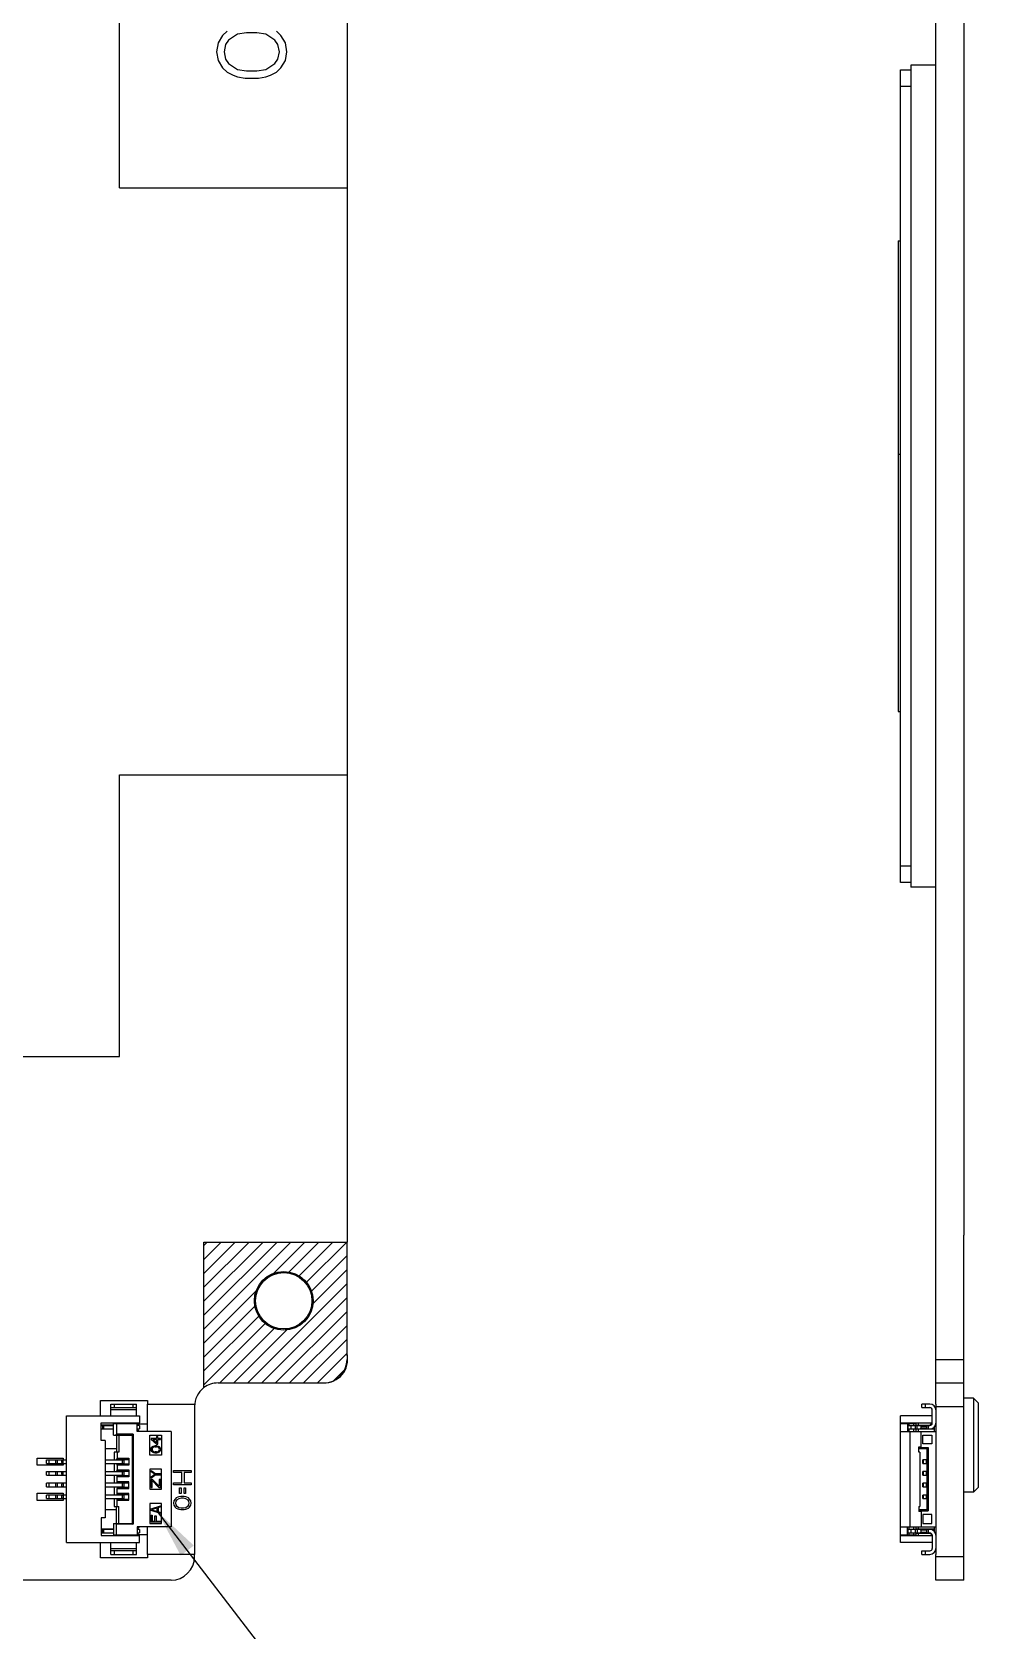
# Model space of a CAD drawing. Header units: millimetres. Extents: x 0 to 420, y 0 to 297.
# Drawn here: x 153.5 to 193.8, y 104.5 to 172.6 of the extents above; entities that cross this region are included whole.
import ezdxf

# ---------------------------------------------------------------- set-up
doc = ezdxf.new("R2010")
doc.units = ezdxf.units.MM
doc.header["$LTSCALE"] = 23.1
doc.layers.get('0').update_dxf_attribs({"linetype": 'CONTINUOUS'})
doc.layers.add('ASSEM_MEM', color=7, linetype='CONTINUOUS')
doc.styles.get("Standard").update_dxf_attribs({"font": 'txt', "width": 0.8})
doc.dimstyles.get("Standard").update_dxf_attribs({"dimtxt": 3, "dimasz": 2.1, "dimexe": 2, "dimexo": 1, "dimtad": 1, "dimzin": 0, "dimdsep": 46, "dimtxsty": 'STANDARD', "dimblk": '_FILLED', "dimblk1": '_FILLED', "dimblk2": '_FILLED', "dimcen": 0.09, "dimazin": 0, "dimtol": 1, "dimtp": 0.01, "dimtm": 0.01, "dimtfac": 1, "dimtofl": 0, "dimtmove": 0, "dimatfit": 3, "dimldrblk": '_FILLED', "dimfxl": 1, "dimtolj": 1, "dimtzin": 0, "dimarcsym": 0})

# ---------------------------------------------------------------- blocks, each defined once
blk = doc.blocks.new('_FILLED')
at = {"color": 0, "linetype": 'BYBLOCK'}
blk.add_solid([(0, 0), (-1, 0.167), (-1, -0.167)], dxfattribs=at)

msp = doc.modelspace()

# ---------------------------------------------------------------- linework, layer by layer
at = {"layer": 'ASSEM_MEM', "color": 7, "linetype": 'CONTINUOUS'}
for p, q in [((192.021, 121.042), (192.021, 200.942)), ((193.221, 182.642), (193.221, 121.342)), ((166.945, 177.167), (166.945, 121.042)), ((190.511, 136.362), (190.511, 170.962)), ((190.511, 170.962), (190.961, 170.962)), ((190.961, 171.162), (190.961, 136.162)), ((192.021, 171.162), (190.961, 171.162)), ((190.421, 163.682), (190.421, 143.642)), ((190.421, 163.682), (190.511, 163.682)), ((190.421, 154.602), (190.511, 154.602)), ((190.421, 143.642), (190.511, 143.642)), ((190.961, 136.362), (190.511, 136.362)), ((192.021, 136.162), (190.961, 136.162)), ((166.945, 116.242), (166.945, 116.042)), ((192.021, 115.042), (193.221, 115.042)), ((193.221, 114.142), (193.221, 115.042)), ((192.021, 114.142), (192.021, 114.842)), ((193.621, 114.392), (193.221, 114.392)), ((193.821, 114.192), (193.621, 114.392)), ((193.621, 114.392), (193.621, 110.392)), ((156.875, 114.142), (157.975, 114.142)), ((156.875, 113.642), (156.875, 114.142)), ((156.875, 113.992), (157.975, 113.992)), ((157.975, 113.642), (157.975, 114.142)), ((191.771, 114.142), (191.421, 114.142)), ((191.421, 113.992), (191.421, 114.142)), ((191.421, 113.992), (191.771, 113.992)), ((191.871, 113.332), (191.871, 113.892)), ((193.821, 114.192), (193.821, 110.592)), ((154.995, 113.642), (158.095, 113.642)), ((154.995, 108.242), (154.995, 113.642)), ((156.475, 113.342), (158.095, 113.342)), ((156.475, 112.592), (156.475, 113.342)), ((156.995, 113.242), (156.475, 113.242)), ((156.475, 113.232), (156.995, 113.232)), ((156.475, 113.082), (156.995, 113.082)), ((156.995, 113.072), (156.475, 113.072)), ((156.645, 113.242), (156.645, 113.232)), ((156.645, 113.082), (156.645, 113.072)), ((156.875, 113.242), (156.875, 113.232)), ((156.995, 113.312), (157.995, 113.312)), ((156.995, 112.822), (156.995, 113.312)), ((157.123, 113.312), (157.123, 112.862)), ((158.095, 113.342), (157.995, 113.242)), ((157.995, 112.972), (157.995, 113.312)), ((158.095, 113.232), (157.995, 113.232)), ((157.995, 113.082), (158.095, 113.082)), ((157.995, 113.072), (158.095, 112.972)), ((158.095, 113.642), (158.095, 113.342)), ((158.095, 113.232), (158.095, 113.082)), ((191.871, 113.642), (190.521, 113.642)), ((190.521, 108.242), (190.521, 113.642)), ((190.521, 113.342), (191.871, 113.342)), ((190.521, 113.312), (191.171, 113.312)), ((190.821, 113.312), (190.821, 112.972)), ((190.851, 113.232), (191.771, 113.232)), ((190.851, 113.082), (190.851, 113.232)), ((190.851, 113.082), (191.951, 113.082)), ((191.171, 113.312), (191.171, 113.232)), ((191.171, 113.242), (191.781, 113.242)), ((191.171, 113.082), (191.171, 112.972)), ((191.971, 113.072), (191.171, 113.072)), ((191.221, 113.242), (191.221, 113.232)), ((191.221, 113.082), (191.221, 113.072)), ((191.271, 113.342), (191.271, 113.242)), ((191.271, 113.072), (191.271, 112.972)), ((191.377, 113.197), (191.641, 113.197)), ((191.377, 113.197), (191.377, 113.117)), ((191.641, 113.117), (191.377, 113.117)), ((191.641, 113.072), (191.641, 113.242)), ((191.78, 113.082), (191.78, 113.072)), ((191.781, 113.242), (191.871, 113.342)), ((191.871, 113.082), (191.871, 113.072)), ((191.901, 113.082), (191.901, 113.12)), ((191.951, 113.161), (191.951, 113.082)), ((191.971, 112.972), (191.971, 113.183)), ((156.645, 112.592), (156.475, 112.592)), ((156.645, 112.592), (156.645, 109.292)), ((156.995, 112.822), (157.795, 112.822)), ((157.123, 112.862), (157.083, 112.822)), ((157.835, 112.862), (157.123, 112.862)), ((157.125, 112.822), (157.125, 112.097)), ((157.214, 112.822), (157.214, 112.097)), ((157.795, 112.822), (157.835, 112.862)), ((157.795, 112.822), (157.795, 109.062)), ((157.835, 112.862), (157.835, 109.022)), ((159.445, 112.972), (157.995, 112.972)), ((158.545, 112.822), (159.045, 112.822)), ((158.545, 111.972), (158.545, 112.822)), ((158.825, 112.679), (158.595, 112.679)), ((158.595, 112.679), (158.595, 112.629)), ((158.825, 112.429), (158.595, 112.629)), ((158.603, 112.262), (158.629, 112.304)), ((158.629, 112.304), (158.654, 112.329)), ((158.654, 112.329), (158.688, 112.345)), ((158.663, 112.629), (158.825, 112.629)), ((158.663, 112.629), (158.825, 112.487)), ((158.714, 112.312), (158.663, 112.279)), ((158.688, 112.345), (158.714, 112.354)), ((158.714, 112.354), (158.756, 112.362)), ((158.765, 112.32), (158.714, 112.312)), ((158.833, 112.362), (158.756, 112.362)), ((158.765, 112.32), (158.825, 112.32)), ((158.876, 112.762), (158.825, 112.762)), ((158.825, 112.762), (158.825, 112.679)), ((158.825, 112.629), (158.825, 112.487)), ((158.825, 112.429), (158.876, 112.429)), ((158.876, 112.312), (158.825, 112.32)), ((158.833, 112.362), (158.876, 112.354)), ((158.876, 112.679), (158.876, 112.762)), ((158.995, 112.679), (158.876, 112.679)), ((158.876, 112.629), (158.995, 112.629)), ((158.876, 112.429), (158.876, 112.629)), ((158.876, 112.354), (158.901, 112.345)), ((158.927, 112.279), (158.876, 112.312)), ((158.901, 112.345), (158.935, 112.329)), ((158.935, 112.329), (158.961, 112.304)), ((158.961, 112.304), (158.986, 112.262)), ((158.995, 112.629), (158.995, 112.679)), ((159.045, 112.822), (159.045, 111.972)), ((159.445, 112.972), (159.445, 108.912)), ((190.521, 112.972), (192.021, 112.972)), ((190.921, 112.972), (190.921, 108.912)), ((191.301, 112.322), (191.391, 112.322)), ((191.301, 112.097), (191.301, 112.322)), ((191.391, 112.322), (191.391, 112.972)), ((191.471, 112.822), (191.851, 112.822)), ((191.471, 112.442), (191.471, 112.822)), ((191.851, 112.442), (191.471, 112.442)), ((191.851, 112.822), (191.851, 112.442)), ((154.145, 111.767), (154.995, 111.767)), ((154.145, 111.617), (154.145, 111.767)), ((154.795, 111.732), (154.83, 111.767)), ((154.795, 111.652), (154.795, 111.732)), ((154.83, 111.617), (154.795, 111.652)), ((154.845, 111.617), (154.845, 111.767)), ((157.125, 112.242), (156.645, 112.242)), ((156.645, 111.767), (157.438, 111.767)), ((157.214, 112.097), (157.019, 112.097)), ((157.019, 112.097), (157.019, 111.767)), ((157.13, 111.787), (157.144, 111.837)), ((157.13, 111.787), (157.645, 111.787)), ((157.13, 111.767), (157.13, 111.787)), ((157.144, 112.097), (157.144, 111.837)), ((157.144, 111.837), (157.645, 111.837)), ((157.438, 111.767), (157.438, 111.617)), ((157.645, 111.837), (157.645, 111.547)), ((159.045, 111.972), (158.545, 111.972)), ((158.595, 112.212), (158.603, 112.262)), ((158.603, 112.162), (158.595, 112.212)), ((158.629, 112.12), (158.603, 112.162)), ((158.654, 112.095), (158.629, 112.12)), ((158.646, 112.254), (158.637, 112.212)), ((158.637, 112.212), (158.646, 112.17)), ((158.663, 112.279), (158.646, 112.254)), ((158.646, 112.17), (158.663, 112.145)), ((158.688, 112.079), (158.654, 112.095)), ((158.663, 112.145), (158.714, 112.112)), ((158.714, 112.07), (158.688, 112.079)), ((158.714, 112.112), (158.765, 112.104)), ((158.756, 112.062), (158.714, 112.07)), ((158.756, 112.062), (158.833, 112.062)), ((158.825, 112.104), (158.765, 112.104)), ((158.825, 112.104), (158.876, 112.112)), ((158.876, 112.07), (158.833, 112.062)), ((158.876, 112.112), (158.927, 112.145)), ((158.901, 112.079), (158.876, 112.07)), ((158.935, 112.095), (158.901, 112.079)), ((158.944, 112.254), (158.927, 112.279)), ((158.927, 112.145), (158.944, 112.17)), ((158.961, 112.12), (158.935, 112.095)), ((158.952, 112.212), (158.944, 112.254)), ((158.944, 112.17), (158.952, 112.212)), ((158.986, 112.162), (158.961, 112.12)), ((158.986, 112.262), (158.995, 112.212)), ((158.995, 112.212), (158.986, 112.162)), ((191.301, 112.292), (191.701, 112.292)), ((191.641, 112.242), (191.301, 112.242)), ((191.341, 112.097), (191.301, 112.097)), ((191.341, 112.097), (191.341, 109.787)), ((191.641, 111.767), (191.463, 111.767)), ((191.463, 111.617), (191.463, 111.767)), ((191.481, 111.617), (191.481, 111.767)), ((191.641, 112.242), (191.701, 112.292)), ((191.641, 112.242), (191.641, 109.642)), ((191.701, 112.292), (191.701, 109.592)), ((154.145, 111.617), (154.995, 111.617)), ((154.145, 111.267), (154.995, 111.267)), ((154.145, 111.117), (154.145, 111.267)), ((154.145, 111.117), (154.995, 111.117)), ((154.795, 111.232), (154.83, 111.267)), ((154.795, 111.152), (154.795, 111.232)), ((154.83, 111.117), (154.795, 111.152)), ((154.845, 111.117), (154.845, 111.267)), ((156.645, 111.617), (157.438, 111.617)), ((156.645, 111.267), (157.438, 111.267)), ((156.645, 111.117), (157.438, 111.117)), ((157.019, 111.617), (157.019, 111.267)), ((157.019, 111.117), (157.019, 110.767)), ((157.13, 111.597), (157.13, 111.617)), ((157.13, 111.597), (157.645, 111.597)), ((157.144, 111.547), (157.13, 111.597)), ((157.13, 111.287), (157.144, 111.337)), ((157.13, 111.287), (157.645, 111.287)), ((157.13, 111.267), (157.13, 111.287)), ((157.13, 111.097), (157.13, 111.117)), ((157.13, 111.097), (157.645, 111.097)), ((157.144, 111.047), (157.13, 111.097)), ((157.645, 111.547), (157.144, 111.547)), ((157.144, 111.547), (157.144, 111.337)), ((157.144, 111.337), (157.645, 111.337)), ((157.645, 111.047), (157.144, 111.047)), ((157.144, 110.837), (157.144, 111.047)), ((157.438, 111.267), (157.438, 111.117)), ((157.645, 111.337), (157.645, 111.047)), ((159.045, 111.367), (158.545, 111.367)), ((158.545, 111.367), (158.545, 110.517)), ((158.595, 111.309), (158.791, 111.175)), ((158.595, 111.309), (158.595, 111.259)), ((158.756, 111.15), (158.595, 111.259)), ((158.595, 111.042), (158.756, 111.15)), ((158.791, 111.125), (158.595, 110.992)), ((158.595, 111.042), (158.595, 110.992)), ((158.995, 111.175), (158.791, 111.175)), ((158.791, 111.125), (158.995, 111.125)), ((158.995, 111.125), (158.995, 111.175)), ((159.045, 110.517), (159.045, 111.367)), ((191.463, 111.617), (191.641, 111.617)), ((191.641, 111.267), (191.463, 111.267)), ((191.463, 111.117), (191.463, 111.267)), ((191.463, 111.117), (191.641, 111.117)), ((191.481, 111.117), (191.481, 111.267)), ((154.995, 110.767), (154.145, 110.767)), ((154.145, 110.617), (154.145, 110.767)), ((154.145, 110.617), (154.995, 110.617)), ((154.995, 110.267), (154.145, 110.267)), ((154.145, 110.117), (154.145, 110.267)), ((154.83, 110.767), (154.795, 110.732)), ((154.795, 110.652), (154.795, 110.732)), ((154.795, 110.652), (154.83, 110.617)), ((154.83, 110.267), (154.795, 110.232)), ((154.845, 110.767), (154.845, 110.617)), ((154.845, 110.267), (154.845, 110.117)), ((157.438, 110.767), (156.645, 110.767)), ((156.645, 110.617), (157.438, 110.617)), ((157.438, 110.267), (156.645, 110.267)), ((157.019, 110.617), (157.019, 110.267)), ((157.144, 110.837), (157.13, 110.787)), ((157.13, 110.787), (157.645, 110.787)), ((157.13, 110.787), (157.13, 110.767)), ((157.13, 110.617), (157.13, 110.597)), ((157.13, 110.597), (157.645, 110.597)), ((157.13, 110.597), (157.144, 110.547)), ((157.144, 110.337), (157.13, 110.287)), ((157.13, 110.287), (157.645, 110.287)), ((157.13, 110.287), (157.13, 110.267)), ((157.645, 110.837), (157.144, 110.837)), ((157.144, 110.547), (157.645, 110.547)), ((157.144, 110.337), (157.144, 110.547)), ((157.645, 110.337), (157.144, 110.337)), ((157.438, 110.767), (157.438, 110.617)), ((157.438, 110.267), (157.438, 110.117)), ((157.645, 110.547), (157.645, 110.837)), ((157.645, 110.047), (157.645, 110.337)), ((158.545, 110.517), (159.045, 110.517)), ((158.654, 110.925), (158.595, 110.925)), ((158.595, 110.925), (158.595, 110.592)), ((158.595, 110.592), (158.637, 110.592)), ((158.927, 110.592), (158.637, 110.884)), ((158.637, 110.592), (158.637, 110.884)), ((158.654, 110.925), (158.944, 110.642)), ((158.927, 110.592), (158.995, 110.592)), ((158.995, 110.925), (158.944, 110.925)), ((158.944, 110.925), (158.944, 110.642)), ((158.995, 110.592), (158.995, 110.925)), ((191.641, 110.767), (191.463, 110.767)), ((191.463, 110.617), (191.463, 110.767)), ((191.463, 110.617), (191.641, 110.617)), ((191.641, 110.267), (191.463, 110.267)), ((191.463, 110.117), (191.463, 110.267)), ((191.481, 110.617), (191.481, 110.767)), ((191.481, 110.117), (191.481, 110.267)), ((193.621, 110.392), (193.221, 110.392)), ((193.821, 110.592), (193.621, 110.392)), ((154.145, 110.117), (154.995, 110.117)), ((154.795, 110.152), (154.795, 110.232)), ((154.795, 110.152), (154.83, 110.117)), ((156.645, 110.117), (157.438, 110.117)), ((157.125, 109.642), (156.645, 109.642)), ((157.019, 110.117), (157.019, 109.787)), ((157.019, 109.787), (157.214, 109.787)), ((157.125, 109.062), (157.125, 109.787)), ((157.13, 110.117), (157.13, 110.097)), ((157.13, 110.097), (157.645, 110.097)), ((157.13, 110.097), (157.144, 110.047)), ((157.144, 110.047), (157.645, 110.047)), ((157.144, 109.787), (157.144, 110.047)), ((157.214, 109.062), (157.214, 109.787)), ((159.045, 109.912), (158.545, 109.912)), ((158.545, 109.912), (158.545, 109.062)), ((158.595, 109.679), (158.995, 109.812)), ((158.595, 109.612), (158.595, 109.679)), ((158.995, 109.479), (158.595, 109.612)), ((158.859, 109.72), (158.629, 109.645)), ((158.629, 109.645), (158.859, 109.57)), ((158.859, 109.57), (158.859, 109.72)), ((158.995, 109.762), (158.893, 109.729)), ((158.893, 109.729), (158.893, 109.562)), ((158.995, 109.812), (158.995, 109.762)), ((159.045, 109.062), (159.045, 109.912)), ((191.301, 109.787), (191.341, 109.787)), ((191.301, 109.787), (191.301, 109.562)), ((191.641, 109.642), (191.301, 109.642)), ((191.301, 109.592), (191.701, 109.592)), ((191.463, 110.117), (191.641, 110.117)), ((191.641, 109.642), (191.701, 109.592)), ((156.645, 109.292), (156.475, 109.292)), ((156.475, 109.292), (156.475, 108.542)), ((156.995, 109.062), (157.795, 109.062)), ((156.995, 109.062), (156.995, 108.572)), ((157.123, 109.022), (157.083, 109.062)), ((157.835, 109.022), (157.123, 109.022)), ((157.123, 108.572), (157.123, 109.022)), ((157.795, 109.062), (157.835, 109.022)), ((159.445, 108.912), (157.995, 108.912)), ((157.995, 108.912), (157.995, 108.572)), ((158.095, 108.912), (157.995, 108.812)), ((158.545, 109.062), (159.045, 109.062)), ((158.595, 109.412), (158.646, 109.412)), ((158.595, 109.112), (158.595, 109.412)), ((158.995, 109.112), (158.595, 109.112)), ((158.646, 109.412), (158.646, 109.162)), ((158.646, 109.162), (158.756, 109.162)), ((158.756, 109.379), (158.808, 109.379)), ((158.756, 109.162), (158.756, 109.379)), ((158.808, 109.379), (158.808, 109.162)), ((158.808, 109.162), (158.995, 109.162)), ((158.893, 109.562), (158.995, 109.529)), ((158.995, 109.529), (158.995, 109.479)), ((158.995, 109.112), (158.995, 109.162)), ((190.521, 108.912), (192.021, 108.912)), ((190.821, 108.572), (190.821, 108.912)), ((191.171, 108.912), (191.171, 108.802)), ((191.271, 108.912), (191.271, 108.812)), ((191.391, 109.562), (191.301, 109.562)), ((191.391, 109.562), (191.391, 108.912)), ((191.851, 109.442), (191.471, 109.442)), ((191.471, 109.442), (191.471, 109.062)), ((191.471, 109.062), (191.851, 109.062)), ((191.851, 109.062), (191.851, 109.442)), ((191.971, 108.701), (191.971, 108.912)), ((154.995, 108.242), (158.095, 108.242)), ((156.995, 108.812), (156.475, 108.812)), ((156.995, 108.802), (156.475, 108.802)), ((156.475, 108.652), (156.995, 108.652)), ((156.995, 108.642), (156.475, 108.642)), ((156.475, 108.542), (158.095, 108.542)), ((156.645, 108.802), (156.645, 108.812)), ((156.645, 108.642), (156.645, 108.652)), ((156.875, 108.652), (156.875, 108.642)), ((156.875, 107.742), (156.875, 108.242)), ((156.995, 108.572), (157.995, 108.572)), ((157.975, 107.742), (157.975, 108.242)), ((158.095, 108.802), (157.995, 108.802)), ((157.995, 108.652), (158.095, 108.652)), ((157.995, 108.642), (158.095, 108.542)), ((158.095, 108.802), (158.095, 108.652)), ((158.095, 108.242), (158.095, 108.542)), ((190.521, 108.572), (191.171, 108.572)), ((190.521, 108.542), (191.871, 108.542)), ((191.871, 108.242), (190.521, 108.242)), ((191.951, 108.802), (190.851, 108.802)), ((190.851, 108.652), (190.851, 108.802)), ((190.851, 108.652), (191.771, 108.652)), ((191.971, 108.812), (191.171, 108.812)), ((191.171, 108.652), (191.171, 108.572)), ((191.171, 108.642), (191.781, 108.642)), ((191.221, 108.802), (191.221, 108.812)), ((191.221, 108.642), (191.221, 108.652)), ((191.271, 108.642), (191.271, 108.542)), ((191.641, 108.767), (191.377, 108.767)), ((191.377, 108.767), (191.377, 108.687)), ((191.377, 108.687), (191.641, 108.687)), ((191.641, 108.642), (191.641, 108.812)), ((191.78, 108.802), (191.78, 108.812)), ((191.78, 108.642), (191.78, 108.649)), ((191.781, 108.642), (191.871, 108.542)), ((191.871, 108.802), (191.871, 108.812)), ((191.871, 108.552), (191.871, 107.992)), ((191.901, 108.764), (191.901, 108.802)), ((191.951, 108.802), (191.951, 108.723)), ((157.975, 107.892), (156.875, 107.892)), ((156.875, 107.742), (157.975, 107.742)), ((160.445, 107.642), (160.445, 107.742)), ((191.421, 107.892), (191.771, 107.892)), ((191.421, 107.742), (191.421, 107.892)), ((191.421, 107.742), (191.771, 107.742)), ((192.021, 106.642), (192.021, 107.742)), ((159.445, 106.642), (151.277, 106.642)), ((193.221, 106.642), (192.021, 106.642))]:
    msp.add_line(p, q, dxfattribs=at)
at = {"layer": 'ASSEM_MEM', "color": 4, "linetype": 'CONTINUOUS'}
for p, q in [((157.245, 165.942), (157.245, 182.942)), ((161.638, 172.425), (161.446, 172.112)), ((161.829, 172.612), (161.638, 172.425)), ((161.893, 172.237), (161.766, 172.05)), ((162.276, 172.487), (161.893, 172.237)), ((162.659, 172.55), (162.276, 172.487)), ((163.106, 172.55), (162.659, 172.55)), ((163.489, 172.487), (163.106, 172.55)), ((163.872, 172.237), (163.489, 172.487)), ((164, 172.05), (163.872, 172.237)), ((164.127, 172.425), (163.936, 172.612)), ((164.319, 172.112), (164.127, 172.425)), ((161.446, 172.112), (161.383, 171.737)), ((161.383, 171.737), (161.446, 171.362)), ((161.766, 172.05), (161.702, 171.737)), ((161.702, 171.737), (161.766, 171.425)), ((164.064, 171.737), (164, 172.05)), ((164, 171.425), (164.064, 171.737)), ((164.383, 171.737), (164.319, 172.112)), ((164.319, 171.362), (164.383, 171.737)), ((161.446, 171.362), (161.638, 171.05)), ((161.638, 171.05), (161.829, 170.862)), ((161.766, 171.425), (161.893, 171.237)), ((161.829, 170.862), (162.085, 170.737)), ((161.893, 171.237), (162.276, 170.987)), ((162.276, 170.987), (162.659, 170.925)), ((162.659, 170.925), (163.106, 170.925)), ((163.106, 170.925), (163.489, 170.987)), ((163.489, 170.987), (163.872, 171.237)), ((163.681, 170.737), (163.936, 170.862)), ((163.872, 171.237), (164, 171.425)), ((163.936, 170.862), (164.127, 171.05)), ((164.127, 171.05), (164.319, 171.362)), ((162.085, 170.737), (162.276, 170.675)), ((162.276, 170.675), (162.595, 170.612)), ((162.595, 170.612), (163.17, 170.612)), ((163.17, 170.612), (163.489, 170.675)), ((163.489, 170.675), (163.681, 170.737)), ((157.245, 165.942), (166.945, 165.942)), ((157.245, 140.942), (166.945, 140.942)), ((157.245, 128.942), (157.245, 140.942)), ((87.245, 128.942), (157.245, 128.942)), ((193.221, 115.042), (193.221, 121.342)), ((160.845, 121.042), (166.945, 121.042)), ((160.845, 114.842), (160.845, 121.042)), ((166.945, 116.242), (166.945, 121.042)), ((192.021, 114.842), (192.021, 121.042)), ((161.445, 115.042), (165.945, 115.042)), ((158.445, 114.142), (160.445, 114.142)), ((158.445, 112.972), (158.445, 114.142)), ((160.445, 114.142), (160.445, 107.742)), ((192.021, 114.142), (192.021, 107.742)), ((193.221, 106.642), (193.221, 114.142)), ((158.445, 107.742), (158.445, 108.912)), ((160.445, 107.742), (158.445, 107.742))]:
    msp.add_line(p, q, dxfattribs=at)
at = {"layer": 'ASSEM_MEM', "color": 9, "linetype": 'CONTINUOUS'}
for p, q in [((190.961, 170.262), (190.511, 170.262)), ((190.511, 137.062), (190.961, 137.062)), ((192.021, 116.042), (193.221, 116.042)), ((157.975, 113.892), (156.875, 113.892)), ((157.025, 114.142), (157.025, 113.992)), ((157.825, 113.992), (157.825, 114.142)), ((191.571, 114.142), (191.571, 113.992)), ((192.021, 114.042), (193.221, 114.042)), ((156.538, 113.082), (156.538, 113.232)), ((156.572, 113.232), (156.572, 113.082)), ((190.871, 113.312), (190.871, 113.232)), ((190.871, 113.082), (190.871, 112.972)), ((190.951, 113.232), (190.951, 113.082)), ((191.091, 113.232), (191.091, 113.312)), ((191.091, 112.972), (191.091, 113.082)), ((191.158, 113.082), (191.158, 113.232)), ((191.225, 113.082), (191.225, 113.232)), ((191.691, 113.232), (191.691, 113.082)), ((191.921, 113.082), (191.921, 113.133)), ((154.245, 111.767), (154.245, 111.617)), ((154.535, 111.617), (154.535, 111.767)), ((154.591, 111.767), (154.591, 111.617)), ((154.821, 111.758), (154.821, 111.767)), ((154.821, 111.617), (154.821, 111.625)), ((157.378, 111.617), (157.378, 111.767)), ((191.487, 111.767), (191.487, 111.617)), ((191.621, 111.617), (191.621, 111.767)), ((154.245, 111.267), (154.245, 111.117)), ((154.535, 111.117), (154.535, 111.267)), ((154.591, 111.267), (154.591, 111.117)), ((154.821, 111.258), (154.821, 111.267)), ((154.821, 111.117), (154.821, 111.125)), ((157.378, 111.117), (157.378, 111.267)), ((191.487, 111.267), (191.487, 111.117)), ((191.621, 111.117), (191.621, 111.267)), ((154.245, 110.767), (154.245, 110.617)), ((154.245, 110.267), (154.245, 110.117)), ((154.535, 110.617), (154.535, 110.767)), ((154.535, 110.117), (154.535, 110.267)), ((154.591, 110.767), (154.591, 110.617)), ((154.591, 110.267), (154.591, 110.117)), ((154.821, 110.758), (154.821, 110.767)), ((154.821, 110.617), (154.821, 110.625)), ((154.821, 110.258), (154.821, 110.267)), ((157.378, 110.617), (157.378, 110.767)), ((157.378, 110.117), (157.378, 110.267)), ((191.487, 110.767), (191.487, 110.617)), ((191.487, 110.267), (191.487, 110.117)), ((191.621, 110.617), (191.621, 110.767)), ((191.621, 110.117), (191.621, 110.267)), ((154.821, 110.117), (154.821, 110.125)), ((190.871, 108.912), (190.871, 108.802)), ((191.091, 108.802), (191.091, 108.912)), ((156.538, 108.652), (156.538, 108.802)), ((156.572, 108.802), (156.572, 108.652)), ((190.871, 108.652), (190.871, 108.572)), ((190.951, 108.802), (190.951, 108.652)), ((191.091, 108.572), (191.091, 108.652)), ((191.158, 108.652), (191.158, 108.802)), ((191.225, 108.802), (191.225, 108.652)), ((191.691, 108.802), (191.691, 108.652)), ((191.921, 108.751), (191.921, 108.802)), ((156.875, 107.992), (157.975, 107.992)), ((157.025, 107.892), (157.025, 107.742)), ((157.825, 107.742), (157.825, 107.892)), ((191.571, 107.892), (191.571, 107.742)), ((193.221, 107.642), (192.021, 107.642))]:
    msp.add_line(p, q, dxfattribs=at)
at = {"layer": 'ASSEM_MEM', "color": 2, "linetype": 'CONTINUOUS'}
for p, q in [((160.845, 120.897), (160.989, 121.042)), ((160.845, 120.303), (161.583, 121.042)), ((160.845, 119.709), (162.177, 121.042)), ((160.845, 119.116), (162.771, 121.042)), ((160.845, 118.522), (163.365, 121.042)), ((160.845, 117.928), (163.959, 121.042)), ((160.845, 117.334), (164.553, 121.042)), ((163.824, 119.719), (165.147, 121.042)), ((164.47, 119.771), (165.741, 121.042)), ((164.9, 119.607), (166.335, 121.042)), ((165.216, 119.329), (166.929, 121.042)), ((165.428, 118.946), (166.945, 120.464)), ((165.488, 118.413), (166.945, 119.87)), ((162.711, 115.042), (166.945, 119.276)), ((163.157, 119.125), (163.263, 119.232)), ((163.554, 119.523), (163.661, 119.63)), ((164.361, 119.736), (164.393, 119.768)), ((164.816, 119.597), (164.842, 119.623)), ((165.147, 119.334), (165.173, 119.36)), ((160.845, 116.74), (163.068, 118.963)), ((163.305, 115.042), (166.945, 118.682)), ((165.369, 118.962), (165.4, 118.993)), ((165.44, 118.44), (165.486, 118.485)), ((160.845, 116.146), (163.015, 118.316)), ((160.845, 115.552), (163.18, 117.887)), ((163.018, 118.393), (163.05, 118.425)), ((163.164, 117.945), (163.19, 117.971)), ((163.899, 115.042), (166.945, 118.088)), ((160.845, 114.958), (163.458, 117.571)), ((161.523, 115.042), (163.84, 117.359)), ((162.117, 115.042), (164.374, 117.299)), ((163.427, 117.614), (163.453, 117.64)), ((163.793, 117.386), (163.825, 117.418)), ((164.302, 117.301), (164.347, 117.346)), ((164.493, 115.042), (166.945, 117.494)), ((165.087, 115.042), (166.945, 116.9)), ((165.681, 115.042), (166.945, 116.306)), ((166.353, 115.12), (166.887, 115.654))]:
    msp.add_line(p, q, dxfattribs=at)
at = {"layer": 'ASSEM_MEM', "color": 7, "linetype": 'CONTINUOUS', "true_color": 0x00beeb}
for p, q in [((156.445, 114.292), (158.445, 114.292)), ((156.445, 113.642), (156.445, 114.292)), ((158.445, 114.292), (158.445, 114.142)), ((158.445, 113.292), (158.045, 113.292)), ((153.745, 111.842), (154.845, 111.842)), ((153.745, 111.542), (153.745, 111.842)), ((154.845, 111.842), (154.845, 111.767)), ((154.845, 111.542), (153.745, 111.542)), ((154.845, 111.617), (154.845, 111.542)), ((153.745, 110.342), (154.845, 110.342)), ((153.745, 110.042), (153.745, 110.342)), ((154.845, 110.342), (154.845, 110.267)), ((154.845, 110.042), (153.745, 110.042)), ((154.845, 110.117), (154.845, 110.042)), ((156.445, 107.592), (156.445, 108.242)), ((158.045, 108.592), (158.445, 108.592)), ((158.445, 107.592), (156.445, 107.592)), ((158.445, 107.742), (158.445, 107.592))]:
    msp.add_line(p, q, dxfattribs=at)
at = {"layer": 'ASSEM_MEM', "color": 40, "linetype": 'CONTINUOUS'}
for p, q in [((159.555, 111.32), (160.297, 111.32)), ((159.555, 111.227), (159.555, 111.32)), ((159.902, 111.227), (159.555, 111.227)), ((159.902, 110.794), (159.902, 111.227)), ((160.297, 111.227), (159.997, 111.227)), ((159.997, 111.227), (159.997, 110.794)), ((160.297, 111.32), (160.297, 111.227)), ((159.555, 110.794), (159.902, 110.794)), ((159.555, 110.701), (159.555, 110.794)), ((160.297, 110.701), (159.555, 110.701)), ((159.807, 110.577), (159.871, 110.577)), ((159.807, 110.33), (159.807, 110.577)), ((159.871, 110.33), (159.807, 110.33)), ((159.871, 110.577), (159.871, 110.33)), ((159.997, 110.794), (160.297, 110.794)), ((159.997, 110.577), (160.06, 110.577)), ((159.997, 110.33), (159.997, 110.577)), ((160.06, 110.33), (159.997, 110.33)), ((160.06, 110.577), (160.06, 110.33)), ((160.297, 110.794), (160.297, 110.701)), ((159.57, 110.02), (159.555, 109.927)), ((159.555, 109.927), (159.57, 109.835)), ((159.618, 110.098), (159.57, 110.02)), ((159.57, 109.835), (159.618, 109.757)), ((159.665, 110.144), (159.618, 110.098)), ((159.618, 109.757), (159.665, 109.711)), ((159.649, 110.005), (159.634, 109.927)), ((159.634, 109.927), (159.649, 109.85)), ((159.681, 110.051), (159.649, 110.005)), ((159.649, 109.85), (159.681, 109.804)), ((159.728, 110.175), (159.665, 110.144)), ((159.665, 109.711), (159.728, 109.68)), ((159.776, 110.113), (159.681, 110.051)), ((159.681, 109.804), (159.776, 109.742)), ((159.776, 110.19), (159.728, 110.175)), ((159.728, 109.68), (159.776, 109.665)), ((159.855, 110.206), (159.776, 110.19)), ((159.871, 110.129), (159.776, 110.113)), ((159.776, 109.742), (159.871, 109.726)), ((159.776, 109.665), (159.855, 109.649)), ((159.997, 110.206), (159.855, 110.206)), ((159.855, 109.649), (159.997, 109.649)), ((159.981, 110.129), (159.871, 110.129)), ((159.871, 109.726), (159.981, 109.726)), ((160.076, 110.113), (159.981, 110.129)), ((159.981, 109.726), (160.076, 109.742)), ((160.076, 110.19), (159.997, 110.206)), ((159.997, 109.649), (160.076, 109.665)), ((160.123, 110.175), (160.076, 110.19)), ((160.171, 110.051), (160.076, 110.113)), ((160.076, 109.742), (160.171, 109.804)), ((160.076, 109.665), (160.123, 109.68)), ((160.186, 110.144), (160.123, 110.175)), ((160.123, 109.68), (160.186, 109.711)), ((160.202, 110.005), (160.171, 110.051)), ((160.171, 109.804), (160.202, 109.85)), ((160.234, 110.098), (160.186, 110.144)), ((160.186, 109.711), (160.234, 109.757)), ((160.218, 109.927), (160.202, 110.005)), ((160.202, 109.85), (160.218, 109.927)), ((160.281, 110.02), (160.234, 110.098)), ((160.234, 109.757), (160.281, 109.835)), ((160.297, 109.927), (160.281, 110.02)), ((160.281, 109.835), (160.297, 109.927))]:
    msp.add_line(p, q, dxfattribs=at)
at = {"layer": 'ASSEM_MEM', "color": 4, "linetype": 'CONTINUOUS'}
for radius in [1.25, 1.2]:
    msp.add_circle((164.245, 118.542), radius, dxfattribs=at)
for centre, start, end in [((165.965, 116.042), 268.83967, 11.54905), ((161.445, 114.042), 90, 126.87015)]:
    msp.add_arc(centre, 1, start, end, dxfattribs=at)
at = {"layer": 'ASSEM_MEM', "color": 7, "linetype": 'CONTINUOUS'}
for centre, radius, start, end in [((165.945, 116.042), 1, 270, 360), ((161.445, 114.042), 1, 126.87015, 180), ((191.771, 113.892), 0.25, 0, 90), ((191.771, 113.892), 0.1, 0, 90), ((191.771, 113.332), 0.25, 270, 360), ((191.771, 113.332), 0.1, 270, 360), ((191.771, 108.552), 0.25, 0, 90), ((191.771, 108.552), 0.1, 0, 90), ((191.461, 108.65), 0.319, 359.81892, 0.16901), ((159.445, 107.642), 1, 270, 360), ((191.771, 107.992), 0.25, 270, 360), ((191.771, 107.992), 0.1, 270, 360)]:
    msp.add_arc(centre, radius, start, end, dxfattribs=at)
for centre, major_axis, start_param, end_param in [((191.291, 113.147), (0.1, 0), 0.523599, 1.015985), ((191.291, 113.167), (0, 0.1), -2.586782, -2.094395), ((191.291, 108.717), (0, 0.1), -1.047198, -0.554811), ((191.291, 108.737), (0.1, 0), -1.015985, -0.523599)]:
    msp.add_ellipse(centre, major_axis=major_axis, ratio=1, start_param=start_param, end_param=end_param, dxfattribs=at)
msp.add_open_spline([(191.78, 113.242), (191.78, 113.241), (191.78, 113.24), (191.78, 113.238), (191.78, 113.235), (191.78, 113.234), (191.78, 113.233)], degree=3, knots=[0, 0, 0, 0, 0.249807, 0.499603, 0.749934, 1, 1, 1, 1], dxfattribs=at)

# ---------------------------------------------------------------- leaders
at = {"color": 2, "linetype": 'CONTINUOUS'}
msp.add_leader([(158.859, 109.57), (164.899, 101.689)], dimstyle='STANDARD', override={"dimtad": 0}, dxfattribs=at)

doc.saveas('drawing.dxf')
